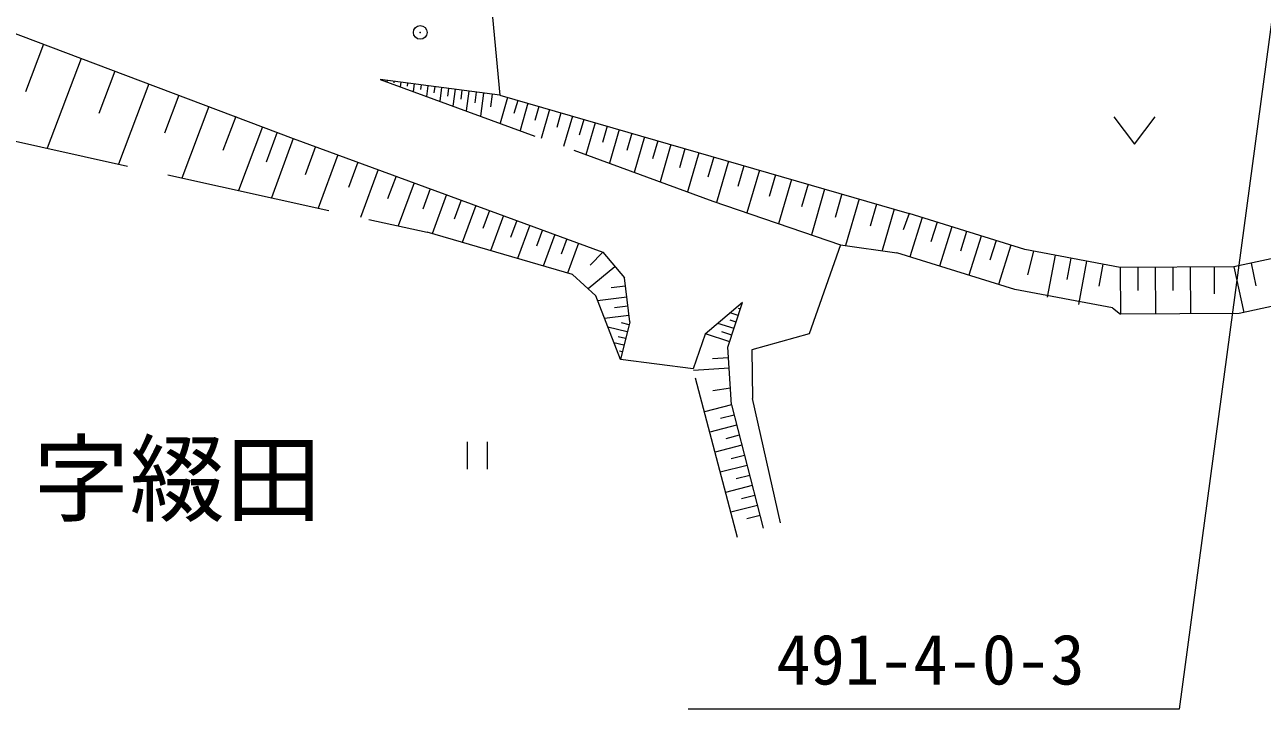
# Model space of a CAD drawing. Units: millimetres, scale not verified. Extents: x 40000 to 679997, y 20000 to 379998.
# Drawn here: x 488519 to 533582, y 231711 to 256652 of the extents above; entities that cross this region are included whole.
import ezdxf
from ezdxf.enums import TextEntityAlignment as Align

# ---------------------------------------------------------------- set-up
doc = ezdxf.new("R2010")
doc.units = ezdxf.units.MM
doc.header["$LTSCALE"] = 999.995
doc.header["$PDMODE"] = 32
doc.header["$PDSIZE"] = 500
doc.linetypes.add('DASHED', pattern=[7.5, 6, -1.5])
for name, color, linetype, lineweight in [('M-BGD', 7, 'Continuous', 13), ('M-BMK-ROW', 1, 'Continuous', 13), ('M-BMK-SRVR', 3, 'Continuous', 13)]:
    doc.layers.add(name, color=color, linetype=linetype, lineweight=lineweight)
doc.layers.add('M-BMK-HTXT', color=7, linetype='Continuous')
doc.styles.add('ＭＳ ゴシック', font='')
doc.styles.get('ＭＳ ゴシック').set_extended_font_data('MS Gothic')

msp = doc.modelspace()

# ---------------------------------------------------------------- linework, layer by layer
at = {"layer": 'M-BGD', "linetype": 'DASHED'}
for p, q in [((505557.4, 256933.5), (505817.8, 254085.1)), ((501465, 254659.6), (513574.2, 250223.9)), ((486407.6, 252799.8), (503177, 249089)), ((513574.2, 250223.9), (518223.6, 248631)), ((508470.5, 247547.3), (503177, 249089)), ((518223.6, 248631), (517083.1, 245387.3)), ((518223.6, 248631), (520276.9, 248346.1)), ((509310.4, 246776.5), (508470.5, 247547.3)), ((510207.5, 244459.9), (509310.4, 246776.5)), ((514655.9, 246529.6), (513289.8, 245378.8)), ((528134.6, 246335.6), (528418.3, 246110.3)), ((513289.8, 245378.8), (512857.2, 244114.1)), ((517083.1, 245387.3), (514992.2, 244802)), ((512857.2, 244114.1), (510207.5, 244459.9)), ((514472.2, 237967.9), (512857.2, 244114.1))]:
    msp.add_line(p, q, dxfattribs=at)
at = {"layer": 'M-BGD'}
for p, q in [((487822.1, 256465.9), (498296.8, 252512.9)), ((489199.3, 255946.2), (488543.8, 254209.1)), ((490576.5, 255426.4), (489340.3, 252150.8)), ((491804.8, 254962.9), (491220.1, 253413.5)), ((505817.8, 254085.1), (501465, 254659.6)), ((501712.9, 254626.9), (501705.6, 254571.5)), ((493033.2, 254499.3), (491930.6, 251577.6)), ((501960.7, 254594.2), (501953.4, 254538.8)), ((502208.6, 254561.5), (502186.7, 254395.3)), ((502456.4, 254528.8), (502441.8, 254418)), ((502704.3, 254496.1), (502667.7, 254219.1)), ((502952.1, 254463.3), (502930.2, 254297.1)), ((503200, 254430.6), (503148.8, 254042.8)), ((503447.8, 254397.9), (503418.6, 254176.3)), ((503695.7, 254365.2), (503629.9, 253866.6)), ((503943.5, 254332.5), (503907, 254055.5)), ((504191.4, 254299.8), (504110.9, 253690.4)), ((504439.2, 254267), (504395.4, 253934.7)), ((504687.1, 254234.3), (504592, 253514.2)), ((504957.1, 254198.7), (504905.6, 253808.4)), ((505227.2, 254163), (505116.2, 253322.2)), ((494128.8, 254085.8), (493607.3, 252703.9)), ((505542.5, 254121.4), (505482.4, 253665.7)), ((505817.8, 254085.1), (520725.9, 249777.3)), ((506097.2, 254004.4), (505825, 253062.5)), ((506469.9, 253896.7), (506330.1, 253412.7)), ((506842.7, 253788.9), (506555.4, 252795)), ((495224.5, 253672.4), (494241, 251066.4)), ((496201.7, 253303.6), (495736.5, 252071)), ((507236, 253675.3), (507088.5, 253164.5)), ((507629.4, 253561.6), (507326.3, 252512.6)), ((508044.6, 253441.6), (507888.8, 252902.6)), ((508459.7, 253321.7), (508139.8, 252214.6)), ((528181.7, 253297.5), (528931.7, 252297.5)), ((528931.7, 252297.5), (529681.7, 253297.5)), ((497179, 252934.8), (496301.8, 250610.4)), ((508874.9, 253201.7), (508710.7, 252633.6)), ((509290.1, 253081.8), (508953.4, 251916.6)), ((509727, 252955.5), (509554.2, 252357.6)), ((510163.9, 252829.2), (509809.6, 251602.9)), ((497714.4, 252732.7), (497304.3, 251646.1)), ((498296.8, 252512.9), (497499.5, 250345.3)), ((498296.8, 252512.9), (509572.8, 248365.2)), ((510623.8, 252696.4), (510442, 252067.1)), ((511083.7, 252563.5), (510710.7, 251272.8)), ((511567.7, 252423.6), (511376.3, 251761.4)), ((499109.6, 252213.9), (498731.2, 251185.2)), ((499922.4, 251914.9), (499206.2, 249967.7)), ((512051.6, 252283.8), (511659.1, 250925.4)), ((512561, 252136.6), (512359.6, 251439.6)), ((513070.4, 251989.4), (512657.3, 250559.8)), ((500652.7, 251646.3), (500312.7, 250722.2)), ((513606.5, 251834.5), (513394.5, 251100.9)), ((514142.6, 251679.6), (513708.7, 250177.8)), ((514705.8, 251516.8), (514484.8, 250752.2)), ((501382.9, 251377.7), (500739.4, 249628.4)), ((502038.9, 251136.4), (501733.5, 250306.2)), ((515268.9, 251354.1), (514819.1, 249797.4)), ((515852.7, 251185.4), (515623.6, 250392.8)), ((516436.4, 251016.8), (515970.1, 249403.1)), ((502694.9, 250895.1), (502116.8, 249323.6)), ((503284.2, 250678.3), (503009.8, 249932.5)), ((517041.6, 250841.9), (516804.1, 250020.3)), ((517646.7, 250667), (517163.3, 248994.3)), ((503873.5, 250461.6), (503350.1, 249038.6)), ((504407.1, 250265.3), (504152.2, 249572.3)), ((518274, 250485.8), (518027.9, 249634.1)), ((518901.3, 250304.5), (518410.2, 248605.1)), ((519538.5, 250120.4), (519306.3, 249316.7)), ((504940.7, 250069), (504444.5, 248719.9)), ((505446.7, 249882.9), (505205, 249225.8)), ((505952.6, 249696.8), (505482.1, 248417.6)), ((520175.8, 249936.2), (519737.9, 248420.9)), ((520725.9, 249777.3), (520511.9, 249179.9)), ((524930.4, 248458.3), (520725.9, 249777.3)), ((506432.3, 249520.4), (506203.1, 248897.4)), ((506912, 249343.9), (506465.9, 248131.1)), ((521203, 249627.6), (520754, 248196.4)), ((521739.7, 249459.2), (521515.2, 248743.6)), ((522276.4, 249290.9), (521827.4, 247859.7)), ((507366.8, 249176.6), (507149.5, 248586)), ((507821.6, 249009.3), (507398.6, 247859.5)), ((508252.8, 248850.7), (508046.8, 248290.7)), ((522813.1, 249122.5), (522588.6, 248406.9)), ((523349.8, 248954.1), (522900.8, 247522.9)), ((523886.5, 248785.8), (523662, 248070.2)), ((508684, 248692.1), (508282.9, 247601.9)), ((509572.8, 248365.2), (509106.9, 247885.9)), ((509572.8, 248365.2), (510352.4, 247424.4)), ((524423.2, 248617.4), (523974.2, 247186.2)), ((528409.3, 247810.3), (524930.4, 248458.3)), ((525252.7, 248398.2), (525030.1, 247535.9)), ((535922.8, 248561.7), (532549.4, 247832.2)), ((526039.2, 248251.7), (525754.9, 246725.7)), ((526611.4, 248145.2), (526467, 247369.8)), ((527183.7, 248038.6), (526890.3, 246463.4)), ((527774.4, 247928.5), (527625.3, 247128.2)), ((533172.3, 247968.5), (533352.2, 247134.3)), ((510011.4, 247835.8), (509036.5, 247027.9)), ((510548, 245821.4), (510352.4, 247424.4)), ((532548, 247833.9), (528409.3, 247810.3)), ((528409.3, 247810.3), (528419, 246110.3)), ((529046.8, 247813.9), (529051.6, 246963.8)), ((529684.2, 247817.6), (529694, 246117.1)), ((530321.9, 247821.2), (530326.8, 246970.8)), ((530959.6, 247824.8), (530969.3, 246123.8)), ((531832.2, 247829.8), (531835.2, 246845.5)), ((532549.4, 247832.2), (532548, 247833.9)), ((532548, 247833.9), (532907.1, 246169.1)), ((510389.2, 247122.9), (509875, 247060.1)), ((510437.6, 246726.2), (509379.9, 246597.2)), ((514124.8, 244900.4), (514655.9, 246529.6)), ((514655.9, 246529.6), (514655.9, 246529.6)), ((510518.9, 246059.6), (509630, 245951.1)), ((510478.2, 246392.9), (509991.6, 246333.5)), ((514501, 246054.2), (514205.8, 246150.4)), ((514578.4, 246291.9), (514504.7, 246316)), ((510457, 245457.6), (509753, 245633.6)), ((510548, 245821.4), (510207.5, 244459.9)), ((510523, 245721.6), (510253.8, 245788.9)), ((514346, 245578.9), (513755.7, 245771.3)), ((514423.5, 245816.5), (514202.1, 245888.7)), ((510396.4, 245215), (510129.9, 245281.7)), ((514191, 245103.5), (513305.6, 245392.1)), ((514268.5, 245341.2), (513899.6, 245461.4)), ((510335.7, 244972.5), (509974, 245063)), ((510275.1, 244730), (510179.8, 244753.8)), ((514252.3, 242801.3), (514124.8, 244900.4)), ((514992.2, 244802), (515019.9, 243037)), ((510214.4, 244487.5), (510195, 244492.3)), ((514148, 244517.9), (513559.5, 244482.2)), ((514171.3, 244135.5), (512872.3, 244056.6)), ((513569.5, 243326), (514214.6, 243421.4)), ((516036, 238498.2), (515019.9, 243037)), ((514252.3, 242801.3), (513268.9, 242547.2)), ((514253.3, 242801.5), (515411.2, 238315)), ((514442.8, 242063.7), (513462.5, 241810.5)), ((514347.5, 242432.5), (513856.6, 242305.7)), ((514537.8, 241696.1), (514048.4, 241569.7)), ((504624.5, 241457.3), (504624.5, 240457.3)), ((505374.5, 240457.3), (505374.5, 241457.3)), ((514632.7, 241328.5), (513655.5, 241076.1)), ((514727.4, 240962.1), (514239.5, 240836)), ((514822.1, 240595.6), (513847.9, 240343.9)), ((514916.4, 240230.3), (514430.1, 240104.6)), ((515010.8, 239865), (514039.6, 239614.1)), ((515104.9, 239500.8), (514620, 239375.5)), ((515198.9, 239136.6), (514230.8, 238886.5)), ((515292.7, 238773.5), (514809.4, 238648.7))]:
    msp.add_line(p, q, dxfattribs=at)
msp.add_lwpolyline([(536289.5, 274376.4), (530561.9, 231711.2), (512676.1, 231711.2)], dxfattribs=at)
at = {"layer": 'M-BGD', "linetype": 'DASHED'}
for points in [[(528134.6, 246335.6), (524567.2, 247000.1), (520276.9, 248346.1)], [(536282.1, 246900.1), (532735.6, 246133.1), (528418.3, 246110.3)]]:
    msp.add_lwpolyline(points, dxfattribs=at)
at = {"layer": 'M-BMK-ROW'}
msp.add_circle((502922.5, 256374.4), 250, dxfattribs=at)
msp.add_point((502922.5, 256374.4), dxfattribs=at)

# ---------------------------------------------------------------- texts
at = {"layer": 'M-BMK-HTXT', "style": 'ＭＳ ゴシック'}
msp.add_text('字綴田', height=2566, dxfattribs=at).set_placement((494075.8, 238052.4), align=Align.BOTTOM_CENTER)
at = {"layer": 'M-BMK-SRVR', "style": 'ＭＳ ゴシック'}
msp.add_text('491-4-0-3', height=1833, dxfattribs=at).set_placement((521501.8, 232061.9), align=Align.BOTTOM_CENTER)

doc.saveas('drawing.dxf')
